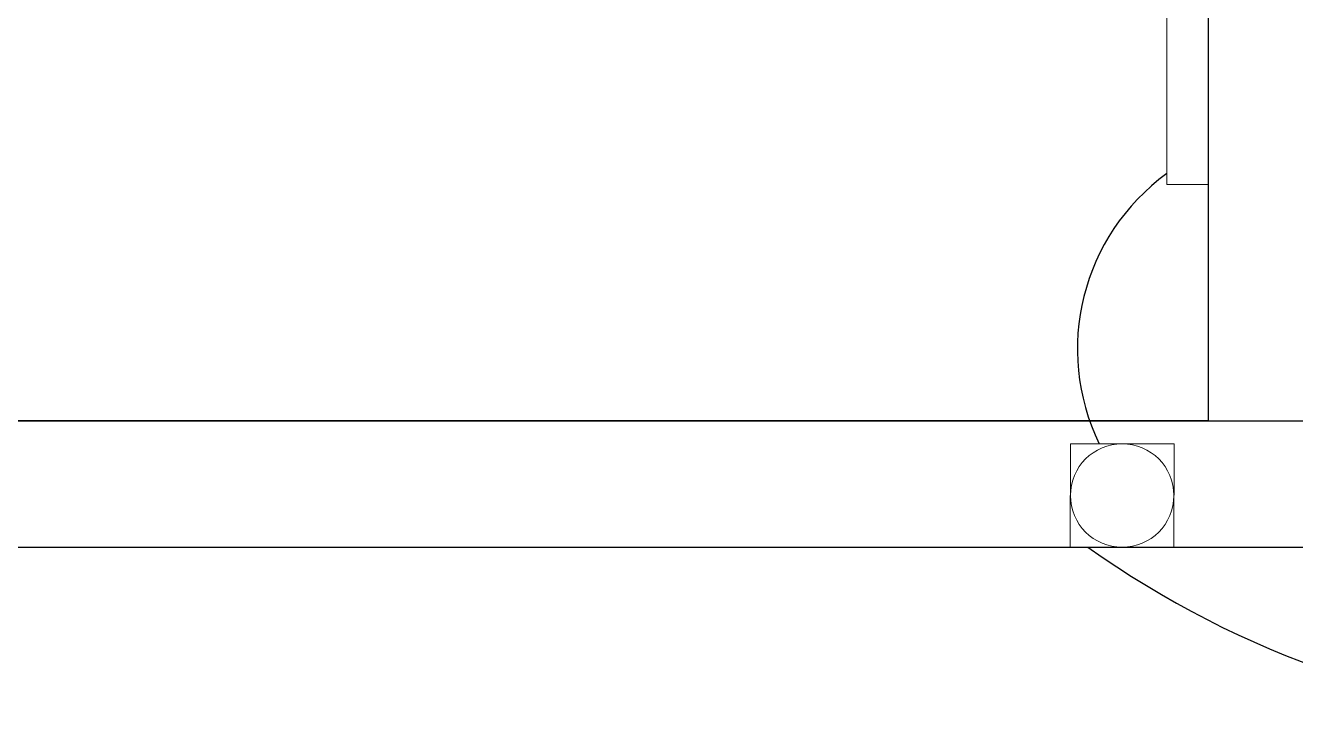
# Model space of a CAD drawing. Header units: millimetres. Extents: x 32721 to 70403, y 1490 to 13922.
# Drawn here: x 50682.3 to 50907.1, y 4685.9 to 4809.8 of the extents above; entities that cross this region are included whole.
import ezdxf

# ---------------------------------------------------------------- set-up
doc = ezdxf.new("R2010")
doc.units = ezdxf.units.MM
doc.layers.add('05', color=5, linetype='Continuous')
doc.layers.add('08', color=8, linetype='Continuous')
for name, color, linetype, lineweight in [('1', 1, 'Continuous', 13), ('EJEL0910C', 10, 'Continuous', 9), ('EJELFORMATO', 170, 'Continuous', 25)]:
    doc.layers.add(name, color=color, linetype=linetype, lineweight=lineweight)

msp = doc.modelspace()

# ---------------------------------------------------------------- linework, layer by layer
for centre, radius, start, end in [((50906.95, 4752.41), 38.46, 126.0751, 205.8375), ((50968.49, 4854.78), 168.88, 234.4633, 300.3982)]:
    msp.add_arc(centre, radius, start, end)
at = {"layer": '05'}
msp.add_lwpolyline([(50891.61, 4739.69), (50547.23, 4739.69), (50547.23, 5084.07), (50891.61, 5084.07)], close=True, dxfattribs=at)
at = {"layer": '08'}
for p, q in [((50891.61, 5084.07), (50891.61, 4739.69)), ((50891.61, 4739.69), (50559.53, 4739.69))]:
    msp.add_line(p, q, dxfattribs=at)
at = {"layer": '1'}
msp.add_lwpolyline([(50884.31, 4781.6), (50884.31, 4814.1), (50891.61, 4814.1), (50891.61, 4781.6)], close=True, dxfattribs=at)
at = {"layer": 'EJEL0910C'}
for p, q in [((50867.22, 4717.36), (50867.28, 4735.66)), ((50885.59, 4735.61), (50867.28, 4735.66)), ((50885.53, 4717.3), (50885.59, 4735.61)), ((50867.22, 4717.36), (50885.53, 4717.3))]:
    msp.add_line(p, q, dxfattribs=at)
msp.add_circle((50876.41, 4726.48), 9.15, dxfattribs=at)
at = {"layer": 'EJELFORMATO', "color": 7}
for p, q in [((50479.39, 4739.69), (51236.07, 4739.69)), ((50479.39, 4717.3), (51258.46, 4717.3)), ((50479.39, 4717.3), (51258.46, 4717.3))]:
    msp.add_line(p, q, dxfattribs=at)

doc.saveas('drawing.dxf')
